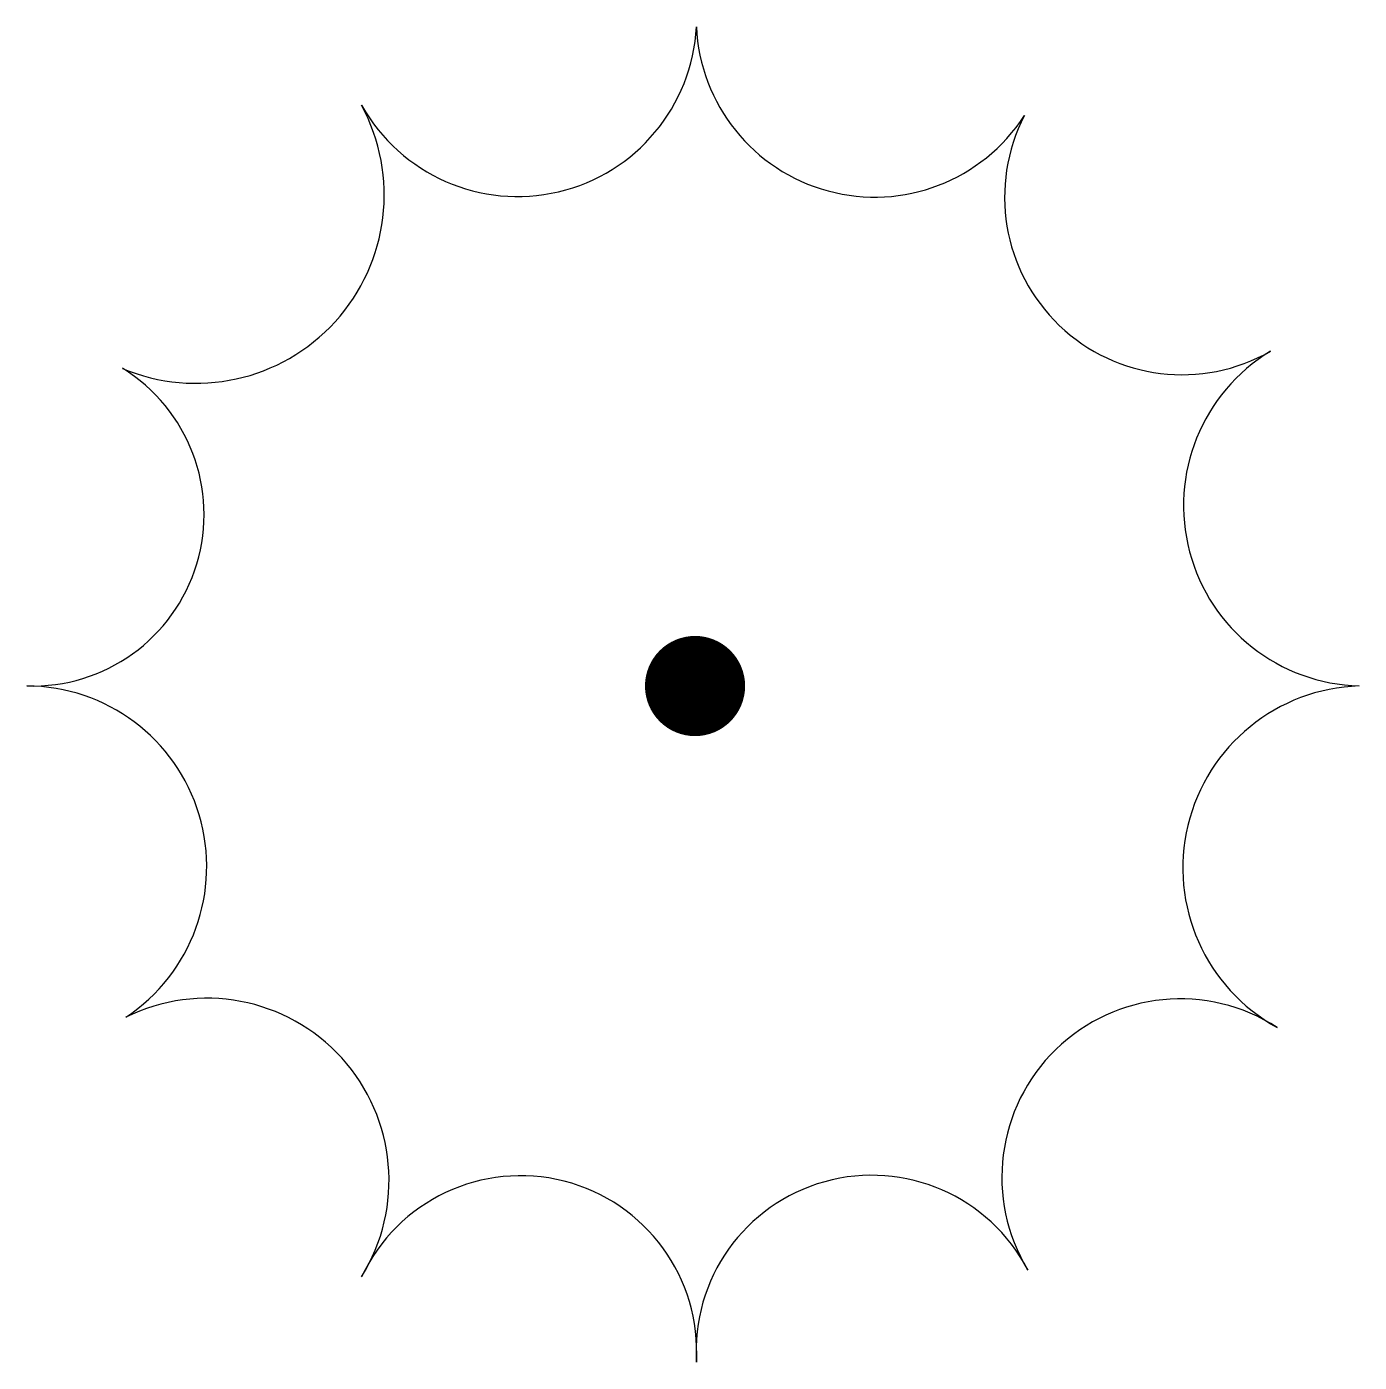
# Model space of a CAD drawing. Extents: x -1 to 0.99, y -1.01 to 0.98.
import ezdxf

# ---------------------------------------------------------------- set-up
doc = ezdxf.new("R2010")
doc.units = 0
doc.header["$LTSCALE"] = 0.01
doc.header["$MEASUREMENT"] = 0
doc.layers.get('0').update_dxf_attribs({"lineweight": 20})

msp = doc.modelspace()

# ---------------------------------------------------------------- linework, layer by layer
at = {"color": 0, "linetype": 'ByBlock', "lineweight": -2, "const_width": 0.0748}
msp.add_lwpolyline([(-0.0374, 0, 1), (0.0374, 0, 1)], format="xyb", close=True, dxfattribs=at)
at = {"color": 0, "linetype": 'ByBlock', "lineweight": -2}
for centre, radius, start, end in [((-0.265, 0.9983), 0.2674, 209.3848, 357.0158), ((0.2682, 0.9965), 0.2665, 182.6038, 327.1055), ((-0.7455, 0.7333), 0.2813, 247.0136, 28.4047), ((0.7274, 0.7299), 0.2651, 152.6159, 299.8562), ((0.999, 0.2695), 0.2694, 121.2052, 268.5291), ((-0.9895, 0.2562), 0.2562, 268.0532, 58.4163), ((-0.999, -0.2696), 0.2697, 303.4841, 89.8248), ((1.0003, -0.2716), 0.2718, 91.7334, 241.2596), ((-0.7291, -0.7383), 0.2721, 328.0761, 116.4304), ((0.7247, -0.7336), 0.2665, 57.0678, 211.3064), ((-0.2603, -0.994), 0.2628, 356.5589, 154.8355), ((0.264, -0.993), 0.2625, 27.4422, 183.6492)]:
    msp.add_arc(centre, radius, start, end, dxfattribs=at)

doc.saveas('drawing.dxf')
